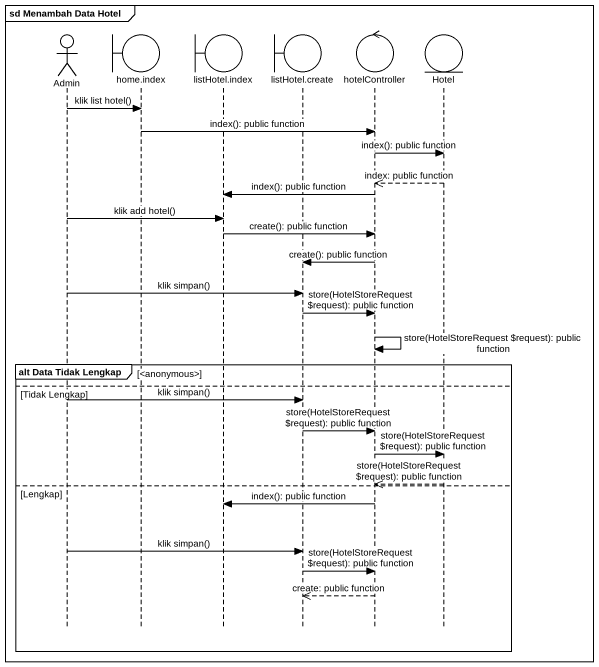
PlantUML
@startuml
mainframe sd Menambah Data Hotel
hide footbox
actor Admin
boundary "home.index" as home_index
boundary "listHotel.index" as listHotel_index
boundary "listHotel.create" as listHotel_create
control hotelController
entity Hotel

Admin -> home_index : klik list hotel()
home_index -> hotelController : index(): public function
hotelController -> Hotel : index(): public function
Hotel -->> hotelController : index: public function
hotelController -> listHotel_index : index(): public function
Admin -> listHotel_index : klik add hotel()
listHotel_index -> hotelController : create(): public function
hotelController -> listHotel_create : create(): public function
Admin -> listHotel_create : klik simpan()
listHotel_create -> hotelController : store(HotelStoreRequest ~$request): public function
hotelController -> hotelController : store(HotelStoreRequest ~$request): public function
group alt Data Tidak Lengkap [<anonymous>]
else Tidak Lengkap
  Admin -> listHotel_create : klik simpan()
  listHotel_create -> hotelController : store(HotelStoreRequest ~$request): public function
  hotelController -> Hotel : store(HotelStoreRequest ~$request): public function
  Hotel -->> hotelController : store(HotelStoreRequest ~$request): public function
else Lengkap
  hotelController -> listHotel_index : index(): public function
  Admin -> listHotel_create : klik simpan()
  listHotel_create -> hotelController : store(HotelStoreRequest ~$request): public function
  hotelController -->> listHotel_create : create: public function
end
@enduml
